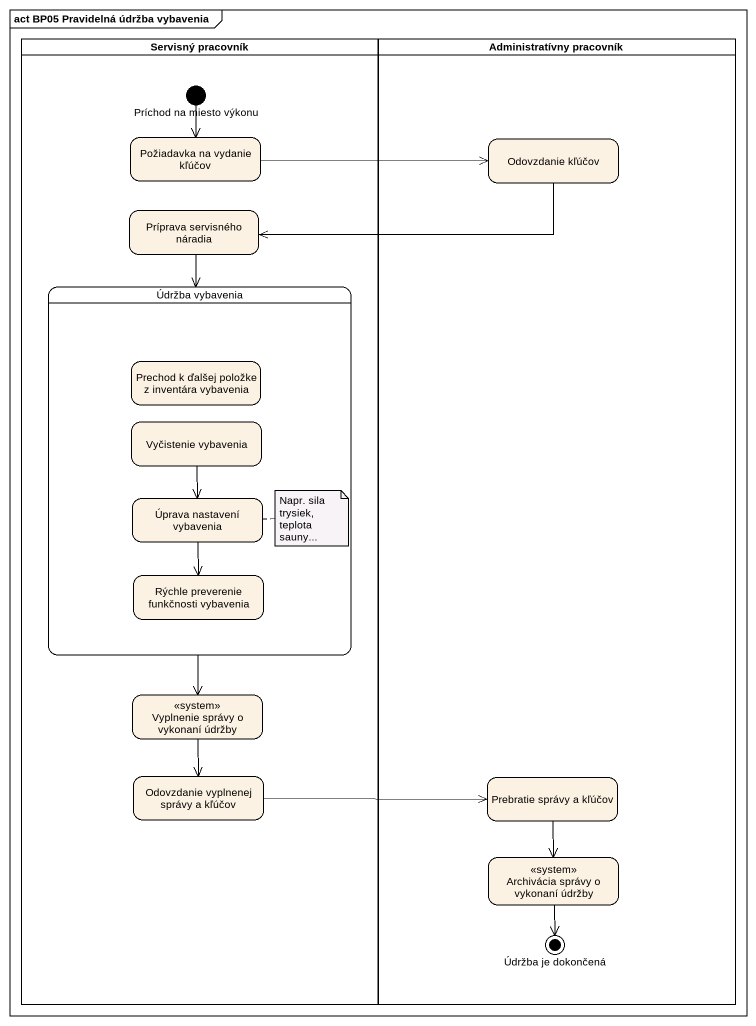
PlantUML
@startuml
mainframe act BP05 Pravidelná údržba vybavenia
hide empty description
state "Servisný pracovník" as Servisný_pracovník <<partition>> {
  state "Príchod na miesto výkonu" as Príchod_na_miesto_výkonu <<start>>
  state "Požiadavka na vydanie kľúčov" as Požiadavka_na_vydanie_kľúčov
  state "Príprava servisného náradia" as Príprava_servisného_náradia
  state "Údržba vybavenia" as Údržba_vybavenia {
    state "Prechod k ďalšej položke z inventára vybavenia" as Prechod_k_ďalšej_položke_z
    state "Vyčistenie vybavenia" as Vyčistenie_vybavenia
    state "Úprava nastavení vybavenia" as Úprava_nastavení_vybavenia
    state "Rýchle preverenie funkčnosti vybavenia" as Rýchle_preverenie
  }
  state "Vyplnenie správy o vykonaní údržby" as Vyplnenie_správy_o_vykonaní <<system>>
  state "Odovzdanie vyplnenej správy a kľúčov" as Odovzdanie_vyplnenej_správy
}
state "Administratívny pracovník" as Administratívny_pracovník <<partition>> {
  state "Odovzdanie kľúčov" as Odovzdanie_kľúčov
  state "Prebratie správy a kľúčov" as Prebratie_správy_a_kľúčov
  state "Archivácia správy o vykonaní údržby" as Archivácia_správy_o <<system>>
  state "Údržba je dokončená" as Údržba_je_dokončená <<end>>
}
Príchod_na_miesto_výkonu --> Požiadavka_na_vydanie_kľúčov
Požiadavka_na_vydanie_kľúčov -right-> Odovzdanie_kľúčov
Odovzdanie_kľúčov -left-> Príprava_servisného_náradia
Príprava_servisného_náradia --> Údržba_vybavenia
Údržba_vybavenia --> Vyplnenie_správy_o_vykonaní
Vyčistenie_vybavenia --> Úprava_nastavení_vybavenia
Úprava_nastavení_vybavenia --> Rýchle_preverenie
Vyplnenie_správy_o_vykonaní --> Odovzdanie_vyplnenej_správy
Odovzdanie_vyplnenej_správy -right-> Prebratie_správy_a_kľúčov
Prebratie_správy_a_kľúčov --> Archivácia_správy_o
Archivácia_správy_o --> Údržba_je_dokončená
note right of Úprava_nastavení_vybavenia : Napr. sila trysiek, teplota sauny...
@enduml
